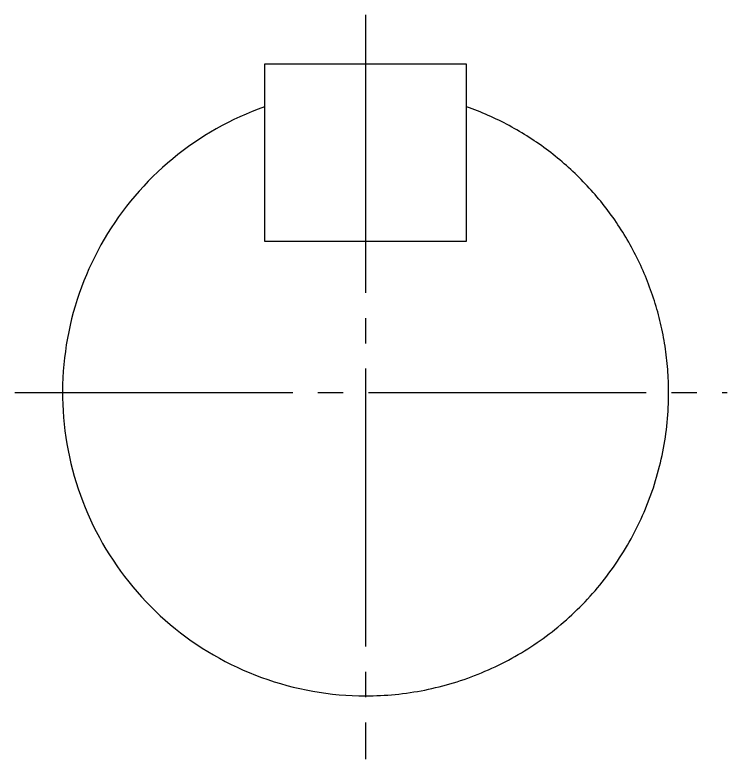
# Model space of a CAD drawing. Extents: x 0 to 707, y 0 to 380.
# Drawn here: x 549.19 to 577.39, y 51.5 to 80.95 of the extents above; entities that cross this region are included whole.
import ezdxf

# ---------------------------------------------------------------- set-up
doc = ezdxf.new("R2010")
doc.units = 0
doc.linetypes.add('DASH_CENTER', pattern=[14, 11, -1, 1, -1])
doc.layers.get('0').update_dxf_attribs({"linetype": 'CONTINUOUS'})

msp = doc.modelspace()

# ---------------------------------------------------------------- linework, layer by layer
at = {"color": 1, "linetype": 'DASH_CENTER'}
for p, q in [((563.075, 80.951), (563.075, 51.496)), ((549.188, 66), (577.39, 66))]:
    msp.add_line(p, q, dxfattribs=at)
at = {"color": 7, "linetype": 'CONTINUOUS'}
for p, q in [((567.075, 79), (559.075, 79)), ((559.075, 79), (559.075, 72)), ((567.075, 77.314), (567.075, 79)), ((567.075, 72), (567.075, 77.314)), ((559.075, 72), (567.075, 72))]:
    msp.add_line(p, q, dxfattribs=at)
for points in [[(559.075, 77.314, 0), (558.828, 77.224, 0), (558.583, 77.128, 0), (558.341, 77.027, 0), (558.101, 76.921, 0), (557.863, 76.809, 0), (557.627, 76.693, 0), (557.395, 76.571, 0), (557.165, 76.444, 0), (556.937, 76.312, 0), (556.713, 76.175, 0), (556.492, 76.034, 0), (556.274, 75.887, 0), (556.059, 75.736, 0), (555.848, 75.58, 0), (555.64, 75.42, 0), (555.436, 75.255, 0), (555.235, 75.085, 0), (555.038, 74.912, 0), (554.845, 74.733, 0), (554.656, 74.551, 0), (554.47, 74.365, 0), (554.289, 74.175, 0), (554.113, 73.98, 0), (553.94, 73.782, 0), (553.772, 73.581, 0), (553.608, 73.375, 0), (553.449, 73.166, 0), (553.295, 72.954, 0), (553.145, 72.738, 0), (553, 72.519, 0), (552.859, 72.297, 0), (552.724, 72.072, 0), (552.594, 71.844, 0), (552.468, 71.613, 0), (552.348, 71.38, 0), (552.233, 71.144, 0), (552.123, 70.905, 0), (552.018, 70.664, 0), (551.919, 70.421, 0), (551.824, 70.176, 0), (551.736, 69.929, 0), (551.653, 69.68, 0), (551.575, 69.429, 0), (551.502, 69.176, 0), (551.436, 68.922, 0), (551.375, 68.667, 0), (551.319, 68.41, 0), (551.269, 68.152, 0), (551.225, 67.893, 0), (551.186, 67.633, 0), (551.153, 67.373, 0), (551.126, 67.112, 0), (551.105, 66.85, 0), (551.089, 66.588, 0), (551.079, 66.325, 0), (551.075, 66.062, 0), (551.076, 65.8, 0), (551.083, 65.537, 0), (551.096, 65.275, 0), (551.115, 65.013, 0), (551.14, 64.751, 0), (551.17, 64.49, 0), (551.206, 64.23, 0), (551.247, 63.971, 0), (551.295, 63.712, 0), (551.347, 63.455, 0), (551.406, 63.199, 0), (551.47, 62.944, 0), (551.54, 62.691, 0), (551.615, 62.44, 0), (551.696, 62.19, 0), (551.782, 61.941, 0), (551.873, 61.695, 0), (551.97, 61.451, 0), (552.072, 61.209, 0), (552.18, 60.969, 0), (552.293, 60.732, 0), (552.41, 60.498, 0), (552.533, 60.266, 0), (552.662, 60.036, 0), (552.795, 59.81, 0), (552.932, 59.586, 0), (553.075, 59.366, 0), (553.223, 59.148, 0), (553.375, 58.934, 0), (553.532, 58.724, 0), (553.694, 58.517, 0), (553.86, 58.313, 0), (554.03, 58.113, 0), (554.205, 57.917, 0), (554.384, 57.725, 0), (554.567, 57.537, 0), (554.755, 57.353, 0), (554.946, 57.173, 0), (555.141, 56.997, 0), (555.34, 56.825, 0), (555.543, 56.658, 0), (555.749, 56.496, 0), (555.959, 56.338, 0), (556.172, 56.184, 0), (556.388, 56.035, 0), (556.608, 55.892, 0), (556.831, 55.752, 0), (557.057, 55.618, 0), (557.285, 55.489, 0), (557.517, 55.365, 0), (557.751, 55.246, 0), (557.987, 55.132, 0), (558.227, 55.023, 0), (558.468, 54.919, 0), (558.712, 54.821, 0), (558.957, 54.729, 0), (559.205, 54.641, 0), (559.454, 54.559, 0), (559.706, 54.483, 0), (559.959, 54.412, 0), (560.213, 54.346, 0), (560.469, 54.286, 0), (560.726, 54.232, 0), (560.984, 54.184, 0), (561.243, 54.141, 0), (561.503, 54.103, 0), (561.764, 54.072, 0), (562.025, 54.046, 0), (562.287, 54.026, 0), (562.549, 54.012, 0), (562.812, 54.003, 0), (563.075, 54, 0)], [(575.075, 66, 0), (575.074, 66.115, 0), (575.072, 66.231, 0), (575.07, 66.346, 0), (575.066, 66.462, 0), (575.061, 66.577, 0), (575.055, 66.692, 0), (575.047, 66.807, 0), (575.039, 66.922, 0), (575.03, 67.037, 0), (575.019, 67.152, 0), (575.007, 67.267, 0), (574.995, 67.382, 0), (574.981, 67.496, 0), (574.966, 67.611, 0), (574.95, 67.725, 0), (574.933, 67.839, 0), (574.915, 67.953, 0), (574.895, 68.067, 0), (574.875, 68.181, 0), (574.853, 68.294, 0), (574.831, 68.407, 0), (574.807, 68.52, 0), (574.782, 68.633, 0), (574.756, 68.745, 0), (574.729, 68.858, 0), (574.701, 68.969, 0), (574.672, 69.081, 0), (574.642, 69.192, 0), (574.611, 69.304, 0), (574.579, 69.414, 0), (574.545, 69.525, 0), (574.511, 69.635, 0), (574.475, 69.745, 0), (574.439, 69.854, 0), (574.401, 69.963, 0), (574.363, 70.072, 0), (574.323, 70.18, 0), (574.282, 70.288, 0), (574.24, 70.396, 0), (574.198, 70.503, 0), (574.154, 70.61, 0), (574.109, 70.716, 0), (574.063, 70.822, 0), (574.016, 70.928, 0), (573.968, 71.033, 0), (573.919, 71.137, 0), (573.869, 71.241, 0), (573.819, 71.345, 0), (573.767, 71.448, 0), (573.714, 71.55, 0), (573.66, 71.653, 0), (573.605, 71.754, 0), (573.549, 71.855, 0), (573.492, 71.956, 0), (573.435, 72.055, 0), (573.376, 72.155, 0), (573.316, 72.254, 0), (573.256, 72.352, 0), (573.194, 72.449, 0), (573.132, 72.546, 0), (573.068, 72.643, 0), (573.004, 72.739, 0), (572.939, 72.834, 0), (572.872, 72.928, 0), (572.805, 73.022, 0), (572.737, 73.115, 0), (572.669, 73.208, 0), (572.599, 73.3, 0), (572.528, 73.391, 0), (572.457, 73.482, 0), (572.384, 73.572, 0), (572.311, 73.661, 0), (572.237, 73.749, 0), (572.162, 73.837, 0), (572.086, 73.924, 0), (572.01, 74.01, 0), (571.932, 74.096, 0), (571.854, 74.181, 0), (571.775, 74.265, 0), (571.695, 74.348, 0), (571.614, 74.431, 0), (571.533, 74.512, 0), (571.45, 74.593, 0), (571.367, 74.674, 0), (571.284, 74.753, 0), (571.199, 74.831, 0), (571.114, 74.909, 0), (571.028, 74.986, 0), (570.941, 75.062, 0), (570.853, 75.137, 0), (570.765, 75.212, 0), (570.676, 75.285, 0), (570.587, 75.358, 0), (570.496, 75.43, 0), (570.405, 75.501, 0), (570.314, 75.571, 0), (570.221, 75.64, 0), (570.128, 75.708, 0), (570.034, 75.775, 0), (569.94, 75.842, 0), (569.845, 75.908, 0), (569.75, 75.972, 0), (569.653, 76.036, 0), (569.557, 76.099, 0), (569.459, 76.161, 0), (569.361, 76.222, 0), (569.263, 76.282, 0), (569.163, 76.341, 0), (569.064, 76.399, 0), (568.963, 76.456, 0), (568.863, 76.512, 0), (568.761, 76.567, 0), (568.659, 76.621, 0), (568.557, 76.674, 0), (568.454, 76.727, 0), (568.351, 76.778, 0), (568.247, 76.828, 0), (568.142, 76.877, 0), (568.038, 76.926, 0), (567.932, 76.973, 0), (567.827, 77.019, 0), (567.72, 77.064, 0), (567.614, 77.109, 0), (567.507, 77.152, 0), (567.399, 77.194, 0), (567.291, 77.235, 0), (567.183, 77.275, 0), (567.075, 77.314, 0)], [(563.075, 54, 0), (563.222, 54.001, 0), (563.369, 54.004, 0), (563.516, 54.008, 0), (563.663, 54.015, 0), (563.81, 54.023, 0), (563.957, 54.033, 0), (564.104, 54.044, 0), (564.251, 54.058, 0), (564.397, 54.073, 0), (564.543, 54.09, 0), (564.689, 54.109, 0), (564.835, 54.13, 0), (564.981, 54.153, 0), (565.126, 54.177, 0), (565.271, 54.203, 0), (565.416, 54.231, 0), (565.56, 54.26, 0), (565.704, 54.292, 0), (565.847, 54.325, 0), (565.99, 54.36, 0), (566.133, 54.396, 0), (566.275, 54.435, 0), (566.417, 54.475, 0), (566.558, 54.517, 0), (566.699, 54.56, 0), (566.839, 54.606, 0), (566.978, 54.653, 0), (567.117, 54.702, 0), (567.256, 54.752, 0), (567.393, 54.804, 0), (567.53, 54.858, 0), (567.667, 54.914, 0), (567.802, 54.971, 0), (567.937, 55.03, 0), (568.072, 55.09, 0), (568.205, 55.152, 0), (568.338, 55.216, 0), (568.47, 55.281, 0), (568.601, 55.348, 0), (568.731, 55.417, 0), (568.861, 55.487, 0), (568.989, 55.559, 0), (569.117, 55.632, 0), (569.244, 55.707, 0), (569.37, 55.784, 0), (569.494, 55.862, 0), (569.618, 55.941, 0), (569.741, 56.023, 0), (569.863, 56.105, 0), (569.984, 56.189, 0), (570.104, 56.275, 0), (570.223, 56.362, 0), (570.341, 56.45, 0), (570.457, 56.54, 0), (570.573, 56.631, 0), (570.687, 56.724, 0), (570.8, 56.818, 0), (570.913, 56.914, 0), (571.024, 57.011, 0), (571.133, 57.109, 0), (571.242, 57.208, 0), (571.349, 57.309, 0), (571.455, 57.411, 0), (571.56, 57.515, 0), (571.663, 57.62, 0), (571.765, 57.726, 0), (571.866, 57.833, 0), (571.966, 57.941, 0), (572.064, 58.051, 0), (572.161, 58.162, 0), (572.257, 58.274, 0), (572.351, 58.387, 0), (572.443, 58.502, 0), (572.535, 58.617, 0), (572.625, 58.734, 0), (572.713, 58.852, 0), (572.8, 58.971, 0), (572.886, 59.09, 0), (572.97, 59.211, 0), (573.052, 59.333, 0), (573.133, 59.456, 0), (573.213, 59.58, 0), (573.291, 59.705, 0), (573.367, 59.831, 0), (573.442, 59.958, 0), (573.516, 60.085, 0), (573.587, 60.214, 0), (573.658, 60.343, 0), (573.726, 60.474, 0), (573.793, 60.605, 0), (573.859, 60.737, 0), (573.922, 60.87, 0), (573.985, 61.003, 0), (574.045, 61.137, 0), (574.104, 61.272, 0), (574.161, 61.408, 0), (574.217, 61.544, 0), (574.27, 61.681, 0), (574.323, 61.819, 0), (574.373, 61.957, 0), (574.422, 62.096, 0), (574.469, 62.236, 0), (574.514, 62.376, 0), (574.558, 62.517, 0), (574.6, 62.658, 0), (574.64, 62.8, 0), (574.678, 62.942, 0), (574.715, 63.084, 0), (574.75, 63.227, 0), (574.783, 63.371, 0), (574.814, 63.515, 0), (574.844, 63.659, 0), (574.872, 63.804, 0), (574.898, 63.949, 0), (574.922, 64.094, 0), (574.945, 64.239, 0), (574.965, 64.385, 0), (574.984, 64.531, 0), (575.001, 64.677, 0), (575.017, 64.824, 0), (575.03, 64.971, 0), (575.042, 65.117, 0), (575.052, 65.264, 0), (575.06, 65.411, 0), (575.066, 65.558, 0), (575.071, 65.706, 0), (575.074, 65.853, 0), (575.075, 66, 0)]]:
    msp.add_polyline3d(points, dxfattribs=at)

doc.saveas('drawing.dxf')
